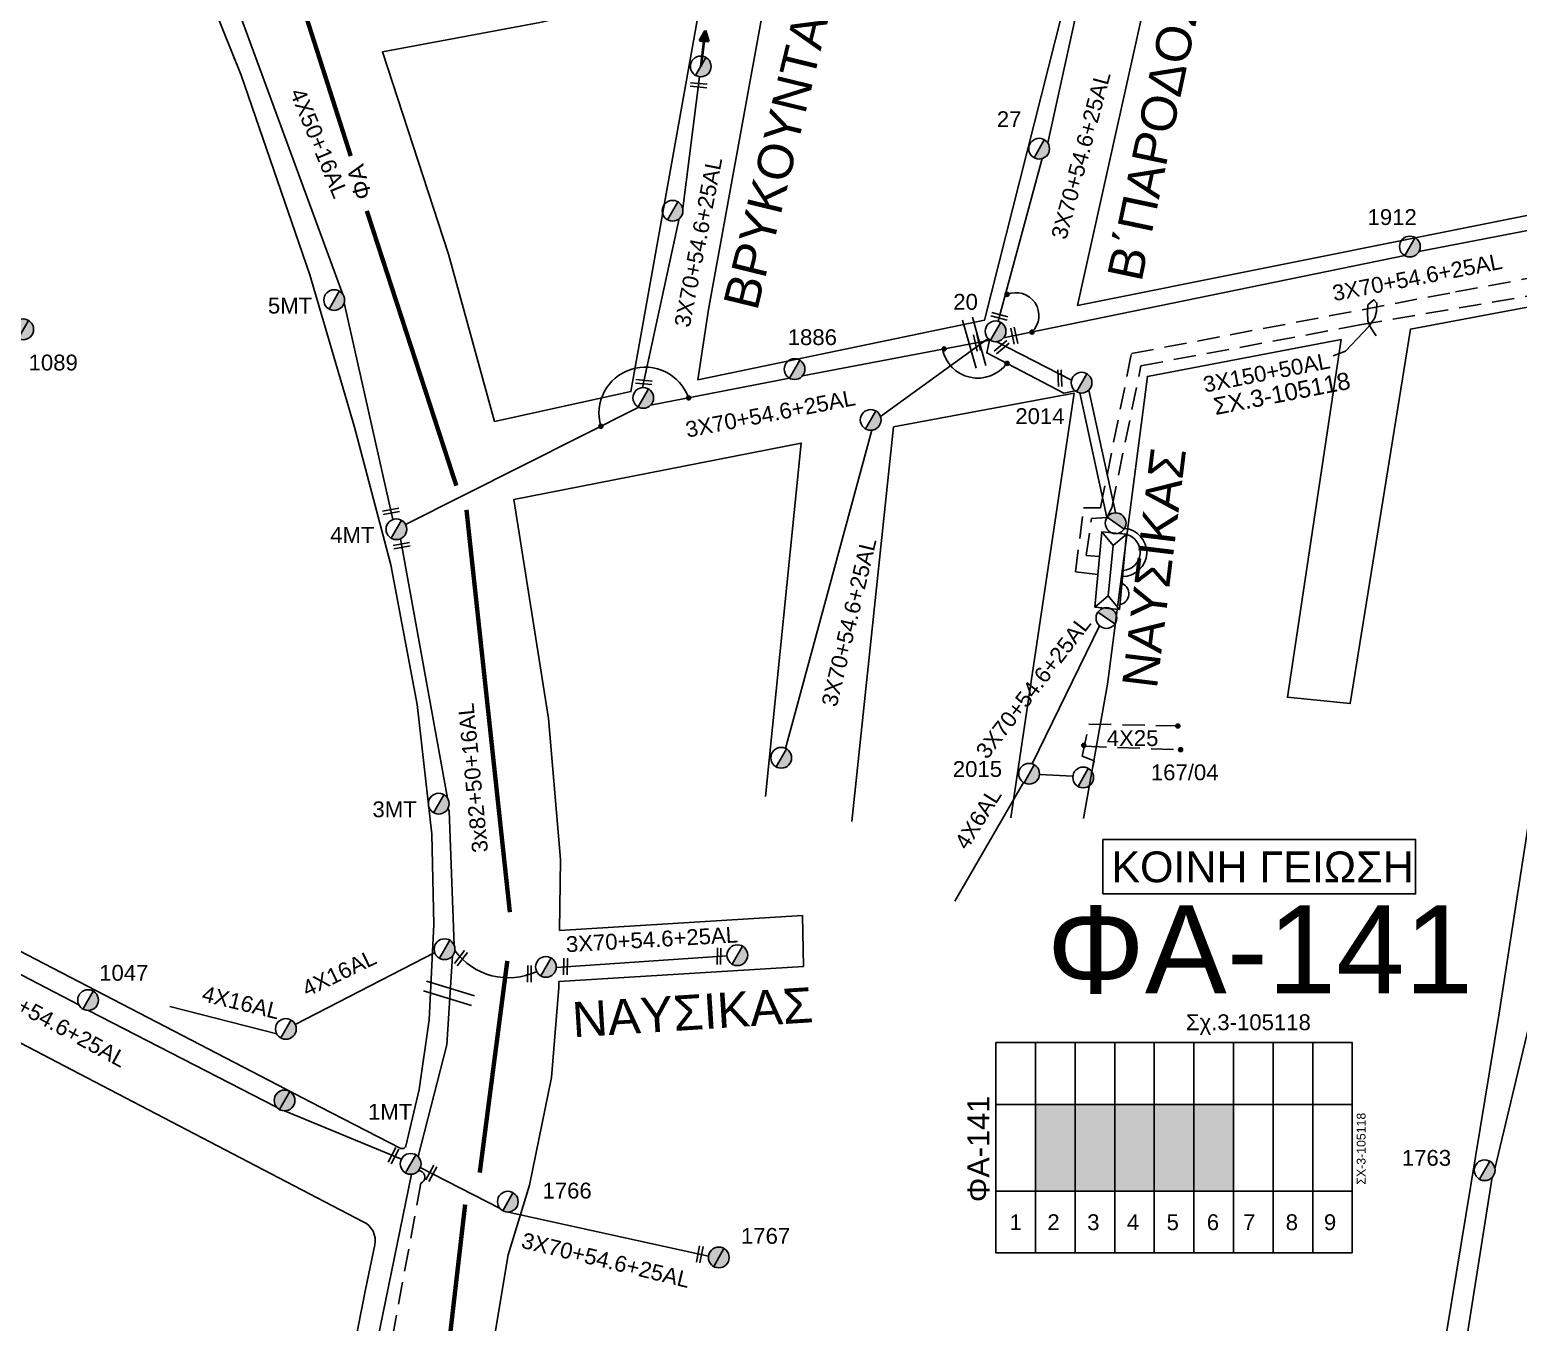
# Model space of a CAD drawing. Header units: millimetres. Extents: x 1113 to 5794, y 757 to 3537.
# Drawn here: x 2602.3 to 2771.4, y 1553.1 to 1700 of the extents above; entities that cross this region are included whole.
import ezdxf
from ezdxf.enums import TextEntityAlignment as Align

# ---------------------------------------------------------------- set-up
doc = ezdxf.new("R2010")
doc.units = ezdxf.units.MM
doc.linetypes.add('DASHED', pattern=[19.05, 12.7, -6.35])
for name, color, linetype in [('Άγνωστα', 7, 'Continuous'), ('Ασφαλειοκιβώτια Χ.Τ 9 αναχωρήσεων', 7, 'Continuous'), ('Γέφυρες Εναέριου Δικτύου', 7, 'Continuous'), ('Γυμνά εναέρια ΧΤ και ΦΟΠ (3Φ)   4x50+16AL', 7, 'Continuous'), ('Εναέρια παροχή ΧΤ 4x16', 7, 'SYN_LINE'), ('Εναέρια παροχή ΧΤ 4x25', 7, 'SYN_LINE'), ('Επίτονοι', 7, 'Continuous'), ('Επιγραφές - Σχήματα', 7, 'Continuous'), ('Καλώδια ΧΤ   3x150+50AL', 7, 'DASHED'), ('Μηχανική τομή', 7, 'Continuous'), ('Στύλος Ξύλινος', 7, 'Continuous'), ('Στύλος Ξύλινος @ 1', 7, 'Continuous'), ('Στύλος ΦΜ', 7, 'Continuous'), ('Στύλος ΦΜ @ 1', 7, 'Continuous'), ('Συνδέσεις', 7, 'Continuous'), ('Συνεστραμμένα ΧΤ   3x70+54.6+25 AL', 7, 'SYN_LINE'), ('Τομή', 7, 'Continuous'), ('Υποσταθμός εναέριος 2 στύλων', 7, 'Continuous'), ('Υποσταθμός πόλεως', 7, 'Continuous'), ('Υπόβαθρο ΔΕΗ', 7, 'Continuous'), ('Υπόγεια καλώδια Παροχών ΧΤ   4x6', 7, 'DASHED')]:
    doc.layers.add(name, color=color, linetype=linetype)
doc.styles.get("Standard").update_dxf_attribs({"font": 'arial.ttf'})
doc.linetypes.add('SYN_LINE', pattern='A,0.5,-0.0001,["/\\/\\/\\/",Standard,S=0.1,R=0,X=0,Y=-0.05],-0.25', length=0.7501)

# ---------------------------------------------------------------- blocks, each defined once
blk = doc.blocks.new('ΥΠΑΡΧΩΝ ΞΥΛΙΝΟΣ ΣΤΥΛΟΣ')
at = {"layer": 'Στύλος Ξύλινος'}
h = blk.add_hatch(color=7, dxfattribs=at)
h.paths.add_polyline_path([(-2.62, 0, 0.270008), (-1.29, -2.28), (1.3, 2.27, 0.576266)])
h.paths.add_polyline_path([(-1.29, -2.28, 0.574793), (2.62, 0, 0.268822), (1.3, 2.27)])
at = {"layer": 'Στύλος Ξύλινος', "color": 7}
blk.add_line((-1.29, -2.28), (1.3, 2.27), dxfattribs=at)
blk.add_circle((0, 0), 2.62, dxfattribs=at)
at = {"layer": 'Στύλος Ξύλινος', "flags": 4}
for tag, p in [('ΑΡΙΘΜΟΣ', (-4.91, 8.6)), ('ΤΥΠΟΣ', (-4.85, 3.39))]:
    blk.add_attdef(tag, p, '', height=4, dxfattribs=at)
blk = doc.blocks.new('ΥΠΑΡΧΩΝ ΤΣΙΜΕΝΤΕΝΙΟΣ ΣΤΥΛΟΣ')
at = {"layer": 'Στύλος ΦΜ'}
blk.add_hatch(color=7, dxfattribs=at).paths.add_polyline_path([(-1.29, -2.28, 0.574793), (2.62, 0, 0.268822), (1.3, 2.27)])
at = {"layer": 'Στύλος ΦΜ', "color": 7}
blk.add_line((-1.29, -2.28), (1.3, 2.27), dxfattribs=at)
blk.add_circle((0, 0), 2.62, dxfattribs=at)
at = {"layer": 'Στύλος ΦΜ', "flags": 4}
for tag, p in [('ΑΡΙΘΜΟΣ', (-4.68, 8.05)), ('ΤΥΠΟΣ', (-4.91, 3.03))]:
    blk.add_attdef(tag, p, '', height=4, dxfattribs=at)
blk = doc.blocks.new('ΕΠΙΤΟΝΟΣ')
at = {"layer": 'Επίτονοι', "lineweight": 40, "ltscale": 40}
blk.add_hatch(color=256, dxfattribs=at).paths.add_polyline_path([(-1.13, 6.47), (0, 9.1), (1.13, 6.47)])
for p, q in [((-1.13, 6.47), (0, 9.1)), ((0, 9.1), (1.13, 6.47)), ((1.13, 6.47), (-1.13, 6.47)), ((-1.13, 6.47), (0, 6.47)), ((0, 6.47), (0, 0))]:
    blk.add_line(p, q, dxfattribs=at)
blk = doc.blocks.new('ΥΠΟΣΤΑΘΜΟΣ ΕΝΑΕΡΙΟΣ ΕΠΙ 2 ΣΤΥΛΩΝ')
at = {"layer": 'Υποσταθμός εναέριος 2 στύλων', "linetype": 'Continuous'}
for points in [[(-11.97, -2.11, 0.574793), (-8.45, -0.07, 0.268822), (-9.64, 1.98)], [(9.68, -2.15, 0.574793), (13.19, -0.1, 0.268822), (12.01, 1.95)]]:
    blk.add_hatch(color=256, dxfattribs=at).paths.add_polyline_path(points)
for p, q in [((-11.97, -2.11), (-9.64, 1.98)), ((9.68, -2.15), (12.01, 1.95))]:
    blk.add_line(p, q, dxfattribs=at)
for centre in [(-10.81, -0.07), (10.84, -0.1)]:
    blk.add_circle(centre, 2.36, dxfattribs=at)
at = {"layer": 'Υποσταθμός πόλεως', "linetype": 'Continuous', "ltscale": 40}
blk.add_lwpolyline([(-8.57, 2.82), (8.57, 2.82), (8.57, -2.82), (-8.57, -2.82)], close=True, dxfattribs=at)
for points in [[(-5.75, 0), (-8.57, 2.82)], [(-8.57, -2.82), (-5.75, 0)], [(-5.75, 0), (5.75, 0)], [(5.75, 0), (8.57, 2.82)], [(8.57, -2.82), (5.75, 0)]]:
    blk.add_lwpolyline(points, dxfattribs=at)
at = {"layer": 'Υποσταθμός εναέριος 2 στύλων', "ltscale": 40, "flags": 1}
for tag, p in [('ΜΕΤΑΣΧΗΜΑΤΙΣΜΟΣ', (14.09, 2.51)), ('ΙΣΧΥΣ', (14.07, -0.28)), ('ΑΡΙΘΜΟΣ', (14.19, -3))]:
    blk.add_attdef(tag, p, '', height=1.8, dxfattribs=at)
blk = doc.blocks.new('ΑΣΦΑΛΕΙΟΚΙΒΩΤΙΟ ΥΠΟΣΤΑΘΜΟΥ 9 ΑΝΑΧΩΡΗΣΕΩΝ')
at = {"layer": 'Ασφαλειοκιβώτια Χ.Τ 9 αναχωρήσεων', "ltscale": 40}
for p, q in [((-23.8, 40.36), (24.02, 40.36)), ((-9.72, 40.36), (-9.72, -40.64)), ((9.94, 40.36), (9.94, -40.64)), ((-23.8, 31.36), (24.02, 31.36)), ((-23.8, 22.36), (24.02, 22.36)), ((-23.8, 13.36), (24.02, 13.36)), ((-23.8, 4.36), (24.02, 4.36)), ((-23.8, -4.64), (24.02, -4.64)), ((-23.8, -13.64), (24.02, -13.64)), ((-23.8, -22.64), (24.02, -22.64)), ((-23.8, -31.64), (24.02, -31.64))]:
    blk.add_line(p, q, dxfattribs=at)
at = {"layer": 'Ασφαλειοκιβώτια Χ.Τ 9 αναχωρήσεων'}
blk.add_lwpolyline([(-23.8, -40.64), (24.02, -40.64), (24.02, 40.36), (-23.8, 40.36)], close=True, dxfattribs=at)
for s, p in [('1', (-18.61, 37.24)), ('2', (-18.61, 28.67)), ('3', (-18.61, 19.6)), ('4', (-18.61, 10.58)), ('5', (-18.61, 1.57)), ('6', (-18.61, -7.57)), ('7', (-18.61, -15.81)), ('8', (-18.61, -25.5)), ('9', (-18.61, -34.19))]:
    blk.add_text(s, height=3.6, rotation=270, dxfattribs=at).set_placement(p)
at = {"layer": 'Ασφαλειοκιβώτια Χ.Τ 9 αναχωρήσεων', "ltscale": 40}
for tag, height, p in [('ΟΝΟΜΑ', 5, (-0.16, 44.31)), ('ΚΕΙΜΕΝΟ 1', 2, (17.06, 35.59)), ('ΚΕΙΜΕΝΟ 2', 2, (17.06, 26.88)), ('ΚΕΙΜΕΝΟ 3', 2, (17.06, 17.69)), ('ΚΕΙΜΕΝΟ 4', 2, (17.06, 8.71)), ('ΚΕΙΜΕΝΟ 5', 2, (17.06, -0.13)), ('ΚΕΙΜΕΝΟ 6', 2, (17.06, -9.05)), ('ΚΕΙΜΕΝΟ 7', 2, (17.06, -18.13)), ('ΚΕΙΜΕΝΟ 8', 2, (17.06, -26.85)), ('ΚΕΙΜΕΝΟ 9', 2, (17.06, -35.99)), ('ΣΧ', 2, (-0.1, -42.64))]:
    blk.add_attdef(tag, text='', height=height, dxfattribs=at).set_placement(p, align=Align.MIDDLE_CENTER)
blk = doc.blocks.new('ΜΗΧΑΝΙΚΗ ΤΟΜΗ')
at = {"layer": 'Μηχανική τομή', "ltscale": 40}
for p, q in [((-1.89, 0.78), (1.89, 0.78)), ((1.89, 0), (-1.89, 0))]:
    blk.add_line(p, q, dxfattribs=at)
blk = doc.blocks.new('ΤΟΜΗ')
at = {"layer": 'Τομή', "ltscale": 40}
for p, q in [((-5.68, 0), (5.68, 0)), ((5.68, -2.33), (-5.68, -2.33))]:
    blk.add_line(p, q, dxfattribs=at)
blk = doc.blocks.new('_ΣΥΝΔΕΣΗ')
at = {"layer": 'Συνδέσεις', "linetype": 'SYN_LINE', "ltscale": 40}
blk.add_hatch(color=256, dxfattribs=at).paths.add_polyline_path([(0.5, -0.01, 1), (-0.5, -0.01, 1)])
at = {"layer": 'Συνδέσεις'}
blk.add_circle((0, -0.01), 0.5, dxfattribs=at)

msp = doc.modelspace()

# ---------------------------------------------------------------- hatches: boundary and pattern name
at = {"layer": 'Ασφαλειοκιβώτια Χ.Τ 9 αναχωρήσεων', "lineweight": -3}
for color, points in [(85, [(2721.01, 1577.84), (2716.51, 1577.84), (2716.51, 1568.01), (2721.01, 1568.01)]), (1, [(2725.51, 1577.84), (2721.01, 1577.84), (2721.01, 1568.01), (2725.51, 1568.01)]), (5, [(2730.01, 1577.84), (2725.51, 1577.84), (2725.51, 1568.01), (2730.01, 1568.01)]), (30, [(2734.51, 1577.84), (2730.01, 1577.84), (2730.01, 1568.01), (2734.51, 1568.01)]), (2, [(2739.01, 1577.84), (2734.51, 1577.84), (2734.51, 1568.01), (2739.01, 1568.01)])]:
    msp.add_hatch(color=color, dxfattribs=at).paths.add_polyline_path(points)

# ---------------------------------------------------------------- linework, layer by layer
at = {"layer": 'Άγνωστα', "color": 30, "lineweight": -3}
for points in [[(2644.38, 1642.13), (2649.71, 1612.67)], [(2649.76, 1611.47), (2649.91, 1611.21), (2650.46, 1595.96)]]:
    msp.add_lwpolyline(points, dxfattribs=at)
at = {"layer": 'Άγνωστα', "color": 2, "linetype": 'SYN_LINE', "lineweight": -3, "ltscale": 20}
msp.add_lwpolyline([(2707.34, 1600.94), (2715.17, 1614.43)], dxfattribs=at)
at = {"layer": 'Άγνωστα', "color": 5, "linetype": 'Continuous', "lineweight": -3, "ltscale": 20}
for points in [[(2646.37, 1571.92), (2649.65, 1584.61), (2650.3, 1594.75)], [(2645.63, 1569.93), (2641.07, 1547.72)]]:
    msp.add_lwpolyline(points, dxfattribs=at)
at = {"layer": 'Άγνωστα', "color": 62, "linetype": 'DASHED', "lineweight": -3, "ltscale": 0.2}
msp.add_lwpolyline([(2646.4, 1570.32, -0.814797), (2646.7, 1568.9), (2642.55, 1546.57), (2639.89, 1518.66), (2639.29, 1512.14, -0.39423), (2639.9, 1507.27, 11.18983)], format="xyb", dxfattribs=at)
at = {"layer": 'Γέφυρες Εναέριου Δικτύου', "lineweight": -3}
for centre, radius, start, end in [((2714.3, 1667.49), 2.61, 314.008, 112.9147), ((2709.97, 1664.49), 4.1, 191.5096, 323.6453), ((2672.16, 1656.4), 5.24, 19.4387, 196.4818)]:
    msp.add_arc(centre, radius, start, end, dxfattribs=at)
at = {"layer": 'Γυμνά εναέρια ΧΤ και ΦΟΠ (3Φ)   4x50+16AL', "color": 30, "lineweight": -3}
for points in [[(2624.57, 1706.01), (2637.84, 1669.88)], [(2637.97, 1668.93), (2643.51, 1644.32)]]:
    msp.add_lwpolyline(points, dxfattribs=at)
at = {"layer": 'Εναέρια παροχή ΧΤ 4x16', "color": 7, "lineweight": -3, "ltscale": 20}
for points in [[(2648.26, 1595.12), (2632.42, 1586.94)], [(2630.32, 1585.86), (2618.15, 1588.99)]]:
    msp.add_lwpolyline(points, dxfattribs=at)
at = {"layer": 'Εναέρια παροχή ΧΤ 4x25', "color": 2, "linetype": 'DASHED', "lineweight": -3, "ltscale": 0.2}
for points in [[(2722.87, 1615.58), (2723.18, 1616.91), (2721.81, 1617.42), (2722.59, 1621.06), (2732.77, 1620.86)], [(2722.04, 1618.55), (2732.96, 1618.16)]]:
    msp.add_lwpolyline(points, dxfattribs=at)
at = {"layer": 'Επιγραφές - Σχήματα', "lineweight": -3}
msp.add_lwpolyline([(2750.35, 1662.93), (2751.73, 1663.45), (2754.39, 1666.24), (2755.07, 1667.25), (2755.26, 1667.97), (2755.31, 1668.92), (2754.98, 1669.29), (2754.55, 1668.95), (2754.28, 1668.7), (2754.25, 1667.85), (2754.28, 1666.91), (2754.61, 1666.09), (2755.22, 1665.19)], dxfattribs=at)
at = {"layer": 'Επιγραφές - Σχήματα', "color": 190, "lineweight": -3}
msp.add_lwpolyline([(2724.19, 1601.77), (2759.7, 1601.77), (2759.7, 1607.95), (2724.19, 1607.95)], close=True, dxfattribs=at)
at = {"layer": 'Καλώδια ΧΤ   3x150+50AL', "color": 1, "lineweight": -3, "ltscale": 0.2}
msp.add_lwpolyline([(2723.6, 1638.06), (2721.08, 1638.37), (2721.97, 1645.66), (2723.9, 1645.64), (2727.43, 1663.18), (2764.26, 1670.18), (2790.29, 1675.04), (2790.62, 1673.32), (2820.38, 1679.01), (2829.98, 1677.12), (2831.29, 1677.32), (2831.89, 1676.89), (2831.94, 1676.49)], dxfattribs=at)
at = {"layer": 'Καλώδια ΧΤ   3x150+50AL', "color": 85, "lineweight": -3, "ltscale": 0.2}
msp.add_lwpolyline([(2723.8, 1640.12), (2722.29, 1640.25), (2722.88, 1644.45), (2724.64, 1644.55), (2725.19, 1645.63), (2728.5, 1661.79), (2753.38, 1666.43), (2777.33, 1670.55), (2786.52, 1672.4), (2783.08, 1653.63), (2782.15, 1652.17), (2782.06, 1651.16), (2782.48, 1650.83), (2783.6, 1650.91)], dxfattribs=at)
at = {"layer": 'Συνεστραμμένα ΧΤ   3x70+54.6+25 AL', "color": 5, "lineweight": -3, "ltscale": 10}
for points in [[(2717.91, 1687.13), (2721.09, 1701.58)], [(2712.04, 1664.54), (2720.62, 1660.17), (2720.62, 1660.17)], [(2722.58, 1659.02), (2725.63, 1645.13)], [(2655.69, 1566.01), (2646.62, 1570.67)]]:
    msp.add_lwpolyline(points, dxfattribs=at)
at = {"layer": 'Συνεστραμμένα ΧΤ   3x70+54.6+25 AL', "color": 30, "lineweight": -3, "ltscale": 20}
for points in [[(2676.44, 1679.68), (2678.36, 1694.64)], [(2671.86, 1659.32), (2676.05, 1678.51)], [(2690.05, 1660.65), (2711.38, 1664.71)], [(2672.79, 1657.31), (2688.57, 1660.39)], [(2644.95, 1643.77), (2671.45, 1657.08)], [(2662.08, 1593.43), (2681.48, 1594.73)]]:
    msp.add_lwpolyline(points, dxfattribs=at)
at = {"layer": 'Συνεστραμμένα ΧΤ   3x70+54.6+25 AL', "color": 5, "lineweight": -3, "ltscale": 20}
for points in [[(2712.27, 1666.86), (2717.29, 1685.34)], [(2760.09, 1674.76), (2789.12, 1680.4)], [(2712.89, 1664.96), (2758.48, 1674.31)], [(2679.37, 1560.6), (2656.59, 1565.62)]]:
    msp.add_lwpolyline(points, dxfattribs=at)
at = {"layer": 'Συνεστραμμένα ΧΤ   3x70+54.6+25 AL', "color": 7, "lineweight": -3, "ltscale": 20}
for points in [[(2711.16, 1664.88), (2698.91, 1656.02)], [(2697.93, 1654.47), (2688.12, 1618.31)]]:
    msp.add_lwpolyline(points, dxfattribs=at)
at = {"layer": 'Συνεστραμμένα ΧΤ   3x70+54.6+25 AL', "color": 30, "lineweight": -3, "ltscale": 10}
for points in [[(2711.31, 1664.69), (2710.99, 1663.26), (2719.73, 1658.69), (2719.73, 1658.69), (2721.03, 1658.94)], [(2724.64, 1644.55), (2721.57, 1658.71)]]:
    msp.add_lwpolyline(points, dxfattribs=at)
at = {"layer": 'Συνεστραμμένα ΧΤ   3x70+54.6+25 AL', "color": 2, "lineweight": -3, "ltscale": 20}
msp.add_lwpolyline([(2716.13, 1616.56), (2723.8, 1632.24)], dxfattribs=at)
at = {"layer": 'Συνεστραμμένα ΧΤ   3x70+54.6+25 AL', "color": 2, "lineweight": -3, "ltscale": 5}
msp.add_lwpolyline([(2716.97, 1615.34), (2720.77, 1615.14)], dxfattribs=at)
at = {"layer": 'Συνεστραμμένα ΧΤ   3x70+54.6+25 AL', "color": 85, "lineweight": -3, "ltscale": 20}
for points in [[(2778.84, 1612.88), (2768.72, 1570.54)], [(2768.42, 1569.58), (2762.04, 1529.28)]]:
    msp.add_lwpolyline(points, dxfattribs=at)
at = {"layer": 'Συνεστραμμένα ΧΤ   3x70+54.6+25 AL', "color": 62, "lineweight": -3, "ltscale": 20}
for points in [[(2607.84, 1589.17), (2578.4, 1604.47)], [(2630.3, 1577.54), (2608.92, 1588.53)]]:
    msp.add_lwpolyline(points, dxfattribs=at)
at = {"layer": 'Συνεστραμμένα ΧΤ   3x70+54.6+25 AL', "color": 62, "lineweight": -3, "ltscale": 10}
msp.add_lwpolyline([(2644.48, 1571.64), (2631.18, 1577.12)], dxfattribs=at)
at = {"layer": 'Συνεστραμμένα ΧΤ   3x70+54.6+25 AL', "color": 5, "lineweight": -3, "ltscale": 20}
msp.add_arc((2726.43, 1640.58), 2.73, 269.5197, 85.6795, dxfattribs=at)
at = {"layer": 'Συνεστραμμένα ΧΤ   3x70+54.6+25 AL', "color": 30, "lineweight": -3, "ltscale": 10}
msp.add_arc((2726.33, 1640.61), 2.09, 274.0043, 75.0518, dxfattribs=at)
at = {"layer": 'Συνεστραμμένα ΧΤ   3x70+54.6+25 AL', "color": 2, "lineweight": -3, "ltscale": 20}
msp.add_arc((2725.85, 1635.9), 1.28, 281.3955, 67.6606, dxfattribs=at)
at = {"layer": 'Συνεστραμμένα ΧΤ   3x70+54.6+25 AL', "color": 30, "lineweight": -3, "ltscale": 8}
msp.add_arc((2656.65, 1599.77), 7.53, 215.866, 295.1282, dxfattribs=at)
at = {"layer": 'Υπόβαθρο ΔΕΗ', "lineweight": -3}
for points in [[(2784.44, 1681.31), (2721.31, 1668.64), (2730.65, 1710.75), (2722, 1711.65), (2710.73, 1666.99), (2678.14, 1660.21), (2679.36, 1668.17), (2685.39, 1701.26), (2678.27, 1702.1), (2670.56, 1658.85), (2655.07, 1655.46), (2649.81, 1674.49), (2642.32, 1697.46), (2660.22, 1700.82), (2680.92, 1705.55), (2696.11, 1710.22), (2714.35, 1718.19), (2728.15, 1726.07), (2739.61, 1735.06), (2755.79, 1749.95), (2767.78, 1762.11), (2781.54, 1777.69)], [(2781.08, 1670.08), (2759.13, 1665.96), (2752.28, 1623.4), (2745.15, 1624.12), (2751.25, 1664.76), (2729.24, 1660.58), (2724.72, 1625.6), (2721.96, 1610.33)], [(2713.71, 1610.43), (2720.9, 1658.68), (2700.4, 1654.85), (2695.65, 1610.01)], [(2685.83, 1612.86), (2689.91, 1653), (2657.26, 1646.61), (2661.2, 1621.69), (2662.54, 1605.67), (2662.45, 1597.62), (2690.04, 1599.31), (2690.16, 1593.54), (2662.38, 1591.83)]]:
    msp.add_lwpolyline(points, dxfattribs=at)
for points in [[(2597.98, 1596.9), (2635.3, 1577.54), (2644.32, 1572.88, 0.430028), (2644.98, 1573.11), (2646.48, 1579.54), (2647.64, 1587.48), (2648.17, 1598.31), (2647.94, 1608.57), (2646.25, 1623.3), (2643.29, 1639.16), (2639.14, 1654.81), (2634.07, 1672.13), (2626.29, 1694.83), (2616.26, 1719.66), (2602.16, 1751.87)], [(2662.38, 1591.83), (2662.37, 1591.13), (2661.55, 1580.91), (2659.05, 1568.67), (2656.61, 1560.76), (2654.51, 1548.3), (2652.57, 1532.73), (2651.84, 1517.71), (2652.99, 1501.47), (2655.5, 1489.78), (2656.97, 1474.25, 0.428667), (2659.28, 1472.44), (2690.69, 1469.81), (2728.98, 1466.3), (2749.38, 1464.67), (2758.41, 1522.69), (2769.22, 1588.23), (2775.92, 1631.61)], [(2639.79, 1326.92), (2641.41, 1365.18), (2642.78, 1394.82), (2644.55, 1435.24), (2644.64, 1454.88), (2642.21, 1474.33), (2636.18, 1509.82), (2635.69, 1521.13), (2635.93, 1527.9), (2637.4, 1541.59), (2640.39, 1556.82), (2641.45, 1561.89, 0.346448), (2640.15, 1564.52), (2607.02, 1581.8), (2548.18, 1612.56)]]:
    msp.add_lwpolyline(points, format="xyb", dxfattribs=at)
at = {"layer": 'Υπόβαθρο ΔΕΗ', "color": 85, "lineweight": -3, "const_width": 0.5}
for points in [[(2632.46, 1705.21), (2638.72, 1685.63)], [(2640.55, 1679.39), (2650.72, 1648.16)], [(2651.87, 1645.42), (2656.8, 1599.7)], [(2656.51, 1594.16), (2653.38, 1570.1)], [(2651.72, 1566.47), (2645.57, 1513.32)]]:
    msp.add_lwpolyline(points, dxfattribs=at)

# ---------------------------------------------------------------- block references
at = {"layer": 'Ασφαλειοκιβώτια Χ.Τ 9 αναχωρήσεων', "lineweight": -3, "xscale": 0.5, "yscale": 0.5, "zscale": 0.5, "rotation": 90}
msp.add_blockref('ΑΣΦΑΛΕΙΟΚΙΒΩΤΙΟ ΥΠΟΣΤΑΘΜΟΥ 9 ΑΝΑΧΩΡΗΣΕΩΝ', (2732.2, 1572.87), dxfattribs=at).add_auto_attribs({'ΟΝΟΜΑ': 'ΦΑ-141', 'ΣΧ': 'ΣΧ-3-105118'})
at = {"layer": 'Επίτονοι', "lineweight": -3, "xscale": 0.4499999999998067, "yscale": 0.4499999999998067, "zscale": 0.4499999999998067, "rotation": 352.9123511707574}
msp.add_blockref('ΕΠΙΤΟΝΟΣ', (2678.49, 1695.81), dxfattribs=at)
at = {"layer": 'Μηχανική τομή', "lineweight": -3}
for p, xscale, yscale, zscale, rotation in [((2678.26, 1693.86), 0.4999999999993645, 0.4999999999993645, 0.4999999999993645, 175.2024782338939), ((2712.48, 1667.61), 0.4999999999993658, 0.4999999999993658, 0.4999999999993658, 165.1597525517433), ((2714.3, 1665.24), 0.4999999999992226, 0.4999999999992226, 0.4999999999992226, 102.1455428497767), ((2710.07, 1664.46), 0.4999999999992226, 0.4999999999992226, 0.4999999999992226, 102.1455428497767), ((2712.56, 1664.05), 0.4999999999994864, 0.4999999999994864, 0.4999999999994864, 220.0338733917186), ((2719.1, 1660.37), 0.4999999999994164, 0.4999999999994164, 0.4999999999994164, 271.9303350721697), ((2672.04, 1660.14), 0.4999999999993645, 0.4999999999993645, 0.4999999999993645, 175.2024782338939), ((2643.26, 1645.44), 0.499999999999643, 0.499999999999643, 0.499999999999643, 190.4600356507876), ((2644.48, 1641.55), 0.499999999999643, 0.499999999999643, 0.499999999999643, 190.4600356507876), ((2651.4, 1594.37), 0.5000000000000839, 0.5000000000000839, 0.5000000000000839, 52.57099428723285), ((2680.76, 1594.68), 0.5000000000002213, 0.5000000000002213, 0.5000000000002213, 89.0016848449872), ((2659.22, 1592.69), 0.5000000000002213, 0.5000000000002213, 0.5000000000002213, 89.0016848449872), ((2663.32, 1593.51), 0.5000000000002214, 0.5000000000002214, 0.5000000000002214, 89.0016848449872), ((2643.75, 1571.94), 0.5000000000002215, 0.5000000000002215, 0.5000000000002215, 61.60412391633248), ((2648.06, 1569.93), 0.5000000000002215, 0.5000000000002215, 0.5000000000002215, 61.60412391633248), ((2678.56, 1560.78), 0.5000000000001957, 0.5000000000001957, 0.5000000000001957, 78.57002279628617)]:
    msp.add_blockref('ΜΗΧΑΝΙΚΗ ΤΟΜΗ', p, dxfattribs=dict(at, xscale=xscale, yscale=yscale, zscale=zscale, rotation=rotation))
at = {"layer": 'Στύλος Ξύλινος @ 1', "lineweight": -3, "ltscale": 40}
ref = msp.add_blockref('ΥΠΑΡΧΩΝ ΞΥΛΙΝΟΣ ΣΤΥΛΟΣ', (2601.51, 1665.93), dxfattribs=dict(at, xscale=0.4499999999998181, yscale=0.4499999999998181, zscale=0.4499999999998181))
ref.add_attrib('ΤΥΠΟΣ', '1089', (2602.12, 1661.26), dxfattribs={"layer": 'Στύλος Ξύλινος', "height": 1.8, "flags": 4})
at = {"layer": 'Στύλος Ξύλινος @ 1', "lineweight": -3, "ltscale": 40, "xscale": 0.4499999999998181, "yscale": 0.4499999999998181, "zscale": 0.4499999999998181}
msp.add_blockref('ΥΠΑΡΧΩΝ ΞΥΛΙΝΟΣ ΣΤΥΛΟΣ', (2631.2, 1578.3), dxfattribs=at)
at = {"layer": 'Στύλος Ξύλινος @ 1', "lineweight": -3, "ltscale": 40}
ref = msp.add_blockref('ΥΠΑΡΧΩΝ ΞΥΛΙΝΟΣ ΣΤΥΛΟΣ', (2680.54, 1560.46), dxfattribs=dict(at, xscale=0.4499999999998181, yscale=0.4499999999998181, zscale=0.4499999999998181))
ref.add_attrib('ΤΥΠΟΣ', '1767', (2683.06, 1562.01), dxfattribs={"layer": 'Στύλος Ξύλινος', "height": 1.8, "flags": 4})
at = {"layer": 'Στύλος ΦΜ @ 1', "lineweight": -3, "ltscale": 40, "xscale": 0.4499999999998181, "yscale": 0.4499999999998181, "zscale": 0.4499999999998181}
for p in [(2678.49, 1695.81), (2675.29, 1679.41), (2671.96, 1658.14), (2697.8, 1655.64), (2687.63, 1617.24), (2721.94, 1615.01), (2649.38, 1595.49), (2682.65, 1594.81), (2660.9, 1593.48), (2631.35, 1586.43)]:
    msp.add_blockref('ΥΠΑΡΧΩΝ ΤΣΙΜΕΝΤΕΝΙΟΣ ΣΤΥΛΟΣ', p, dxfattribs=at)
at = {"layer": 'Στύλος ΦΜ @ 1', "lineweight": -3, "ltscale": 40}
ref = msp.add_blockref('ΥΠΑΡΧΩΝ ΤΣΙΜΕΝΤΕΝΙΟΣ ΣΤΥΛΟΣ', (2716.94, 1686.46), dxfattribs=dict(at, xscale=0.4499999999998181, yscale=0.4499999999998181, zscale=0.4499999999998181))
ref.add_attrib('ΤΥΠΟΣ', '27', (2712.13, 1688.91), dxfattribs={"layer": 'Στύλος ΦΜ', "height": 1.8, "flags": 4})
ref = msp.add_blockref('ΥΠΑΡΧΩΝ ΤΣΙΜΕΝΤΕΝΙΟΣ ΣΤΥΛΟΣ', (2759.06, 1675.34), dxfattribs=dict(at, xscale=0.4499999999998181, yscale=0.4499999999998181, zscale=0.4499999999998181))
ref.add_attrib('ΤΥΠΟΣ', '1912', (2754.25, 1677.79), dxfattribs={"layer": 'Στύλος ΦΜ', "height": 1.8, "flags": 4})
ref = msp.add_blockref('ΥΠΑΡΧΩΝ ΤΣΙΜΕΝΤΕΝΙΟΣ ΣΤΥΛΟΣ', (2636.84, 1669.26), dxfattribs=dict(at, xscale=0.4499999999998181, yscale=0.4499999999998181, zscale=0.4499999999998181))
ref.add_attrib('ΤΥΠΟΣ', '5MT', (2629.31, 1667.73), dxfattribs={"layer": 'Στύλος ΦΜ', "height": 1.8, "flags": 4})
ref = msp.add_blockref('ΥΠΑΡΧΩΝ ΤΣΙΜΕΝΤΕΝΙΟΣ ΣΤΥΛΟΣ', (2711.99, 1665.71), dxfattribs=dict(at, xscale=0.4499999999998181, yscale=0.4499999999998181, zscale=0.4499999999998181))
ref.add_attrib('ΤΥΠΟΣ', '20', (2707.18, 1668.16), dxfattribs={"layer": 'Στύλος ΦΜ', "height": 1.8, "flags": 4})
ref = msp.add_blockref('ΥΠΑΡΧΩΝ ΤΣΙΜΕΝΤΕΝΙΟΣ ΣΤΥΛΟΣ', (2689.15, 1661.41), dxfattribs=dict(at, xscale=0.4499999999998181, yscale=0.4499999999998181, zscale=0.4499999999998181))
ref.add_attrib('ΤΥΠΟΣ', '1886', (2688.37, 1664.14), dxfattribs={"layer": 'Στύλος ΦΜ', "height": 1.8, "flags": 4})
ref = msp.add_blockref('ΥΠΑΡΧΩΝ ΤΣΙΜΕΝΤΕΝΙΟΣ ΣΤΥΛΟΣ', (2721.76, 1659.87), dxfattribs=dict(at, xscale=0.4499999999998181, yscale=0.4499999999998181, zscale=0.4499999999998181))
ref.add_attrib('ΤΥΠΟΣ', '2014', (2714.23, 1655.17), dxfattribs={"layer": 'Στύλος ΦΜ', "height": 1.8, "flags": 4})
ref = msp.add_blockref('ΥΠΑΡΧΩΝ ΤΣΙΜΕΝΤΕΝΙΟΣ ΣΤΥΛΟΣ', (2643.91, 1643.21), dxfattribs=dict(at, xscale=0.4499999999998181, yscale=0.4499999999998181, zscale=0.4499999999998181))
ref.add_attrib('ΤΥΠΟΣ', '4MT', (2636.39, 1641.67), dxfattribs={"layer": 'Στύλος ΦΜ', "height": 1.8, "flags": 4})
ref = msp.add_blockref('ΥΠΑΡΧΩΝ ΤΣΙΜΕΝΤΕΝΙΟΣ ΣΤΥΛΟΣ', (2715.8, 1615.43), dxfattribs=dict(at, xscale=0.4499999999998181, yscale=0.4499999999998181, zscale=0.4499999999998181))
ref.add_attrib('ΤΥΠΟΣ', '2015', (2707.13, 1615.07), dxfattribs={"layer": 'Στύλος ΦΜ', "height": 1.8, "flags": 4})
ref = msp.add_blockref('ΥΠΑΡΧΩΝ ΤΣΙΜΕΝΤΕΝΙΟΣ ΣΤΥΛΟΣ', (2648.72, 1612.03), dxfattribs=dict(at, xscale=0.4499999999998181, yscale=0.4499999999998181, zscale=0.4499999999998181))
ref.add_attrib('ΤΥΠΟΣ', '3MT', (2641.19, 1610.49), dxfattribs={"layer": 'Στύλος ΦΜ', "height": 1.8, "flags": 4})
ref = msp.add_blockref('ΥΠΑΡΧΩΝ ΤΣΙΜΕΝΤΕΝΙΟΣ ΣΤΥΛΟΣ', (2608.88, 1589.71), dxfattribs=dict(at, xscale=0.4499999999998181, yscale=0.4499999999998181, zscale=0.4499999999998181))
ref.add_attrib('ΤΥΠΟΣ', '1047', (2610.14, 1591.91), dxfattribs={"layer": 'Στύλος ΦΜ', "height": 1.8, "flags": 4})
ref = msp.add_blockref('ΥΠΑΡΧΩΝ ΤΣΙΜΕΝΤΕΝΙΟΣ ΣΤΥΛΟΣ', (2645.53, 1571.1), dxfattribs=dict(at, xscale=0.4499999999998181, yscale=0.4499999999998181, zscale=0.4499999999998181))
ref.add_attrib('ΤΥΠΟΣ', '1MT', (2640.68, 1576.11), dxfattribs={"layer": 'Στύλος ΦΜ', "height": 1.8, "flags": 4})
ref = msp.add_blockref('ΥΠΑΡΧΩΝ ΤΣΙΜΕΝΤΕΝΙΟΣ ΣΤΥΛΟΣ', (2767.56, 1570.37), dxfattribs=dict(at, xscale=0.4499999999998181, yscale=0.4499999999998181, zscale=0.4499999999998181))
ref.add_attrib('ΤΥΠΟΣ', '1763', (2758.15, 1570.88), dxfattribs={"layer": 'Στύλος ΦΜ', "height": 1.8, "flags": 4})
ref = msp.add_blockref('ΥΠΑΡΧΩΝ ΤΣΙΜΕΝΤΕΝΙΟΣ ΣΤΥΛΟΣ', (2656.57, 1566.8), dxfattribs=dict(at, xscale=0.4499999999998181, yscale=0.4499999999998181, zscale=0.4499999999998181))
ref.add_attrib('ΤΥΠΟΣ', '1766', (2660.51, 1567.16), dxfattribs={"layer": 'Στύλος ΦΜ', "height": 1.8, "flags": 4})
at = {"layer": 'Συνδέσεις', "lineweight": -3, "xscale": 0.4499999999998181, "yscale": 0.4499999999998181, "zscale": 0.4499999999998181}
for p in [(2713.29, 1669.91), (2716.12, 1665.62), (2706.15, 1663.72), (2706.15, 1663.72), (2713.28, 1662.07), (2677.11, 1658.15), (2667.14, 1654.92), (2732.7, 1620.86), (2722.01, 1618.67), (2733.01, 1618.17)]:
    msp.add_blockref('_ΣΥΝΔΕΣΗ', p, dxfattribs=at)
at = {"layer": 'Τομή', "lineweight": -3}
for p, xscale, yscale, zscale, rotation in [((2709, 1664.25), 0.5000000000000718, 0.5000000000000718, 0.5000000000000718, 105.6742776691935), ((2650.06, 1591.03), 0.5000000000000832, 0.5000000000000832, 0.5000000000000832, 342.9912320154809)]:
    msp.add_blockref('ΤΟΜΗ', p, dxfattribs=dict(at, xscale=xscale, yscale=yscale, zscale=zscale, rotation=rotation))
at = {"layer": 'Υποσταθμός εναέριος 2 στύλων', "lineweight": -3, "xscale": 0.4999999999997, "yscale": 0.4999999999997, "zscale": 0.4999999999997, "rotation": 84.52805204812745}
msp.add_blockref('ΥΠΟΣΤΑΘΜΟΣ ΕΝΑΕΡΙΟΣ ΕΠΙ 2 ΣΤΥΛΩΝ', (2725.06, 1638.51), dxfattribs=at)

# ---------------------------------------------------------------- texts
at = {"layer": 'Γυμνά εναέρια ΧΤ και ΦΟΠ (3Φ)   4x50+16AL', "color": 7, "lineweight": -3, "insert": (2633.43, 1693.54), "char_height": 1.8, "width": 168.3718, "attachment_point": 1, "rotation": 292.5636}
msp.add_mtext('4X50+16AL', dxfattribs=at)
at = {"layer": 'Εναέρια παροχή ΧΤ 4x16', "color": 7, "lineweight": -3, "char_height": 1.8, "width": 168.3718, "attachment_point": 1}
for insert, rotation in [((2632.98, 1591.67), 25.7084), ((2622.12, 1591.37), 346.3332)]:
    msp.add_mtext('4X16AL', dxfattribs=dict(at, insert=insert, rotation=rotation))
at = {"layer": 'Εναέρια παροχή ΧΤ 4x25', "color": 7, "lineweight": -3, "insert": (2724.62, 1620.38), "char_height": 1.8, "width": 168.3718, "attachment_point": 1}
msp.add_mtext('4Χ25', dxfattribs=at)
at = {"layer": 'Επιγραφές - Σχήματα', "color": 7, "lineweight": -3, "width": 168.3718, "attachment_point": 1}
for s, insert, char_height, rotation in [('Β΄ΠΑΡΟΔΟΣ ΕΙΡΗΝΗΣ', (2724.64, 1672.04), 4, 78.1017), ('ΒΡΥΚΟΥΝΤΑΣ', (2681.01, 1668.88), 4, 76.3063), ('{\\H1.083x;\\C256;ΣΧ.3-105118}', (2736.59, 1658.1), 1.8, 11.0133), ('ΝΑΥΣΙΚΑΣ', (2726.34, 1625.49), 4, 83.0305), ('3x82+50+16AL', (2652.54, 1606.38), 1.8, 95.6089), ('ΝΑΥΣΙΚΑΣ', (2663.75, 1589.46), 4, 3.6247)]:
    msp.add_mtext(s, dxfattribs=dict(at, insert=insert, char_height=char_height, rotation=rotation))
at = {"layer": 'Επιγραφές - Σχήματα', "color": 190, "lineweight": -3, "insert": (2725.14, 1606.6), "char_height": 3.5, "width": 35.1311, "attachment_point": 1}
msp.add_mtext('KOINH ΓΕΙΩΣΗ', dxfattribs=at)
at = {"layer": 'Επιγραφές - Σχήματα', "color": 7, "lineweight": -3, "insert": (2717.8, 1600.46), "char_height": 10, "width": 168.3718, "attachment_point": 1}
msp.add_mtext('ΦΑ-141', dxfattribs=at)
at = {"layer": 'Καλώδια ΧΤ   3x150+50AL', "color": 7, "lineweight": -3, "insert": (2735.43, 1660.51), "char_height": 1.8, "width": 168.3718, "attachment_point": 1, "rotation": 11.0133}
msp.add_mtext('3X150+50AL', dxfattribs=at)
at = {"layer": 'Καλώδια ΧΤ   3x150+50AL', "color": 7, "lineweight": -3, "char_height": 1.8, "width": 168.3718, "attachment_point": 1}
for s, insert in [('167/04', (2729.63, 1616.49)), ('Σχ.3-105118', (2733.61, 1588.09))]:
    msp.add_mtext(s, dxfattribs=dict(at, insert=insert))
at = {"layer": 'Συνεστραμμένα ΧΤ   3x70+54.6+25 AL', "color": 7, "lineweight": -3, "char_height": 1.8, "width": 168.3718, "attachment_point": 1}
for insert, rotation in [((2718.27, 1676.49), 74.9874), ((2675.46, 1666.41), 79.0517), ((2750.11, 1670.89), 10.9297), ((2676.62, 1655.39), 10.9297), ((2692.17, 1623.35), 76.5453), ((2709.6, 1618.07), 52.4839), ((2663.12, 1596.94), 3.2989), ((2596.29, 1592.94), 331.3614), ((2658.41, 1563.34), 346.3725)]:
    msp.add_mtext('3X70+54.6+25AL', dxfattribs=dict(at, insert=insert, rotation=rotation))
at = {"layer": 'Υπόβαθρο ΔΕΗ', "lineweight": -3, "insert": (2639.25, 1680.48), "char_height": 1.8, "width": 4.6481, "attachment_point": 1, "rotation": 104.5693}
msp.add_mtext('{\\H1.083x;\\C85;ΦΑ}', dxfattribs=at)
at = {"layer": 'Υπόγεια καλώδια Παροχών ΧΤ   4x6', "color": 7, "lineweight": -3, "insert": (2707.22, 1607.62), "char_height": 1.8, "width": 168.3718, "attachment_point": 1, "rotation": 57.9224}
msp.add_mtext('4X6AL', dxfattribs=at)

doc.saveas('drawing.dxf')
